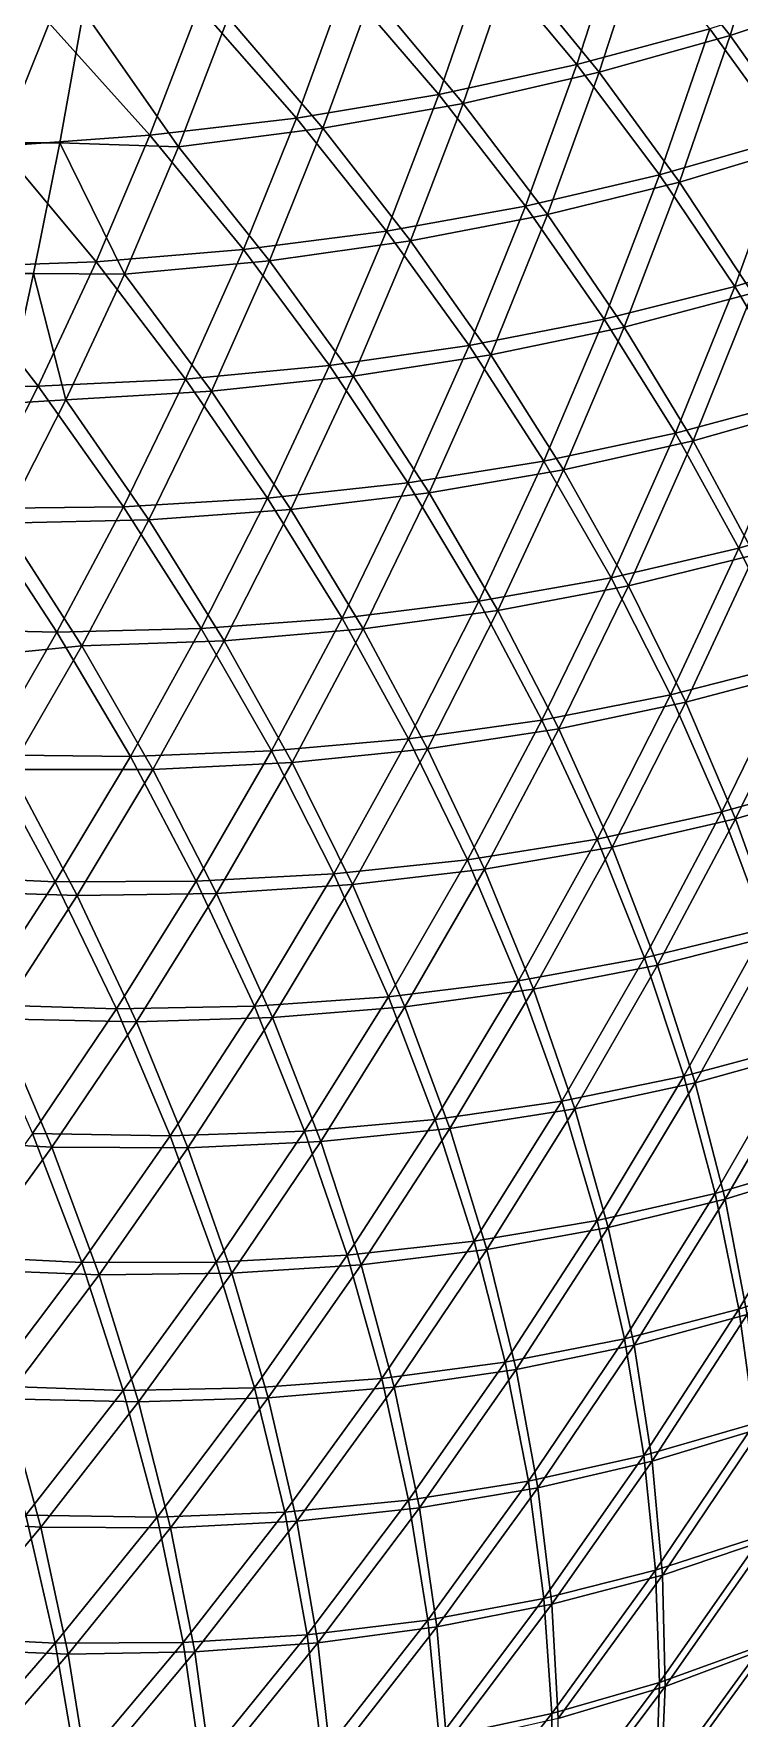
# Model space of a CAD drawing. Header units: millimetres. Extents: x -260 to 430, y -260 to 260.
# Drawn here: x 405.2 to 414.24, y -39.12 to -17.56 of the extents above; entities that cross this region are included whole.
import ezdxf

# ---------------------------------------------------------------- set-up
doc = ezdxf.new("R2010")
doc.units = ezdxf.units.MM
doc.header["$MEASUREMENT"] = 0
doc.layers.add('MESH_3D', color=2, linetype='CONTINUOUS')

msp = doc.modelspace()

# ---------------------------------------------------------------- linework, layer by layer
at = {"layer": 'MESH_3D'}
for points in [[(414.7, -15.685, 409.234), (414.12, -17.585, 409.234), (413.04, -16.216, 407.294)], [(415.732, -17.039, 411.223), (414.12, -17.585, 409.234), (414.7, -15.685, 409.234)], [(410.999, -16.57, 2494.995), (412.156, -17.959, 2493.096), (412.75, -16.127, 2493.096)], [(412.75, -16.127, 2493.096), (412.156, -17.959, 2493.096), (413.859, -17.5, 2491.145)], [(413.04, -16.216, 407.294), (412.442, -18.057, 407.294), (411.315, -16.673, 405.404)], [(414.12, -17.585, 409.234), (412.442, -18.057, 407.294), (413.04, -16.216, 407.294)], [(409.186, -16.936, 2496.839), (410.389, -18.34, 2494.995), (410.999, -16.57, 2494.995)], [(410.999, -16.57, 2494.995), (410.389, -18.34, 2494.995), (412.156, -17.959, 2493.096)], [(93.225, -18.28, 113.791), (93.53, -16.647, 113.5), (405.838, -17.273, 399.995)], [(411.315, -16.673, 405.404), (410.702, -18.454, 405.404), (409.53, -17.054, 403.568)], [(412.442, -18.057, 407.294), (410.702, -18.454, 405.404), (411.315, -16.673, 405.404)], [(407.317, -17.222, 2498.626), (408.565, -18.642, 2496.839), (409.186, -16.936, 2496.839)], [(409.186, -16.936, 2496.839), (408.565, -18.642, 2496.839), (410.389, -18.34, 2494.995)], [(413.859, -17.5, 2491.145), (414.871, -18.894, 2489.144), (415.497, -16.967, 2489.144)], [(405.396, -17.426, 2500.354), (406.687, -18.863, 2498.626), (407.317, -17.222, 2498.626)], [(407.317, -17.222, 2498.626), (406.687, -18.863, 2498.626), (408.565, -18.642, 2496.839)], [(409.53, -17.054, 403.568), (408.904, -18.773, 403.568), (407.689, -17.357, 401.787)], [(410.702, -18.454, 405.404), (408.904, -18.773, 403.568), (409.53, -17.054, 403.568)], [(415.732, -17.039, 411.223), (415.103, -18.974, 411.223), (414.12, -17.585, 409.234)], [(93.225, -18.28, 113.791), (405.838, -17.273, 399.995), (405.533, -18.959, 400.328)], [(403.428, -17.546, 2502.02), (404.761, -19, 2500.354), (405.396, -17.426, 2500.354)], [(405.396, -17.426, 2500.354), (404.761, -19, 2500.354), (406.687, -18.863, 2498.626)], [(407.054, -19.011, 401.787), (405.533, -18.959, 400.328), (405.838, -17.273, 399.995)], [(407.689, -17.357, 401.787), (407.054, -19.011, 401.787), (405.838, -17.273, 399.995)], [(408.904, -18.773, 403.568), (407.054, -19.011, 401.787), (407.689, -17.357, 401.787)], [(412.156, -17.959, 2493.096), (413.216, -19.369, 2491.145), (413.859, -17.5, 2491.145)], [(414.12, -17.585, 409.234), (413.473, -19.463, 409.234), (412.442, -18.057, 407.294)], [(413.859, -17.5, 2491.145), (413.216, -19.369, 2491.145), (414.871, -18.894, 2489.144)], [(415.103, -18.974, 411.223), (413.473, -19.463, 409.234), (414.12, -17.585, 409.234)], [(410.389, -18.34, 2494.995), (411.497, -19.768, 2493.096), (412.156, -17.959, 2493.096)], [(412.442, -18.057, 407.294), (411.779, -19.876, 407.294), (410.702, -18.454, 405.404)], [(412.156, -17.959, 2493.096), (411.497, -19.768, 2493.096), (413.216, -19.369, 2491.145)], [(413.473, -19.463, 409.234), (411.779, -19.876, 407.294), (412.442, -18.057, 407.294)], [(92.891, -19.905, 114.111), (93.225, -18.28, 113.791), (405.533, -18.959, 400.328)], [(408.565, -18.642, 2496.839), (409.718, -20.088, 2494.995), (410.389, -18.34, 2494.995)], [(410.702, -18.454, 405.404), (410.027, -20.212, 405.404), (408.904, -18.773, 403.568)], [(410.389, -18.34, 2494.995), (409.718, -20.088, 2494.995), (411.497, -19.768, 2493.096)], [(411.779, -19.876, 407.294), (410.027, -20.212, 405.404), (410.702, -18.454, 405.404)], [(406.687, -18.863, 2498.626), (407.885, -20.326, 2496.839), (408.565, -18.642, 2496.839)], [(408.565, -18.642, 2496.839), (407.885, -20.326, 2496.839), (409.718, -20.088, 2494.995)], [(92.891, -19.905, 114.111), (405.533, -18.959, 400.328), (405.199, -20.633, 400.692)], [(404.761, -19, 2500.354), (406, -20.481, 2498.626), (406.687, -18.863, 2498.626)], [(406.362, -20.642, 401.787), (405.199, -20.633, 400.692), (405.533, -18.959, 400.328)], [(407.054, -19.011, 401.787), (406.362, -20.642, 401.787), (405.533, -18.959, 400.328)], [(406.687, -18.863, 2498.626), (406, -20.481, 2498.626), (407.885, -20.326, 2496.839)], [(408.904, -18.773, 403.568), (408.219, -20.468, 403.568), (407.054, -19.011, 401.787)], [(410.027, -20.212, 405.404), (408.219, -20.468, 403.568), (408.904, -18.773, 403.568)], [(413.216, -19.369, 2491.145), (414.178, -20.797, 2489.144), (414.871, -18.894, 2489.144)], [(414.871, -18.894, 2489.144), (414.178, -20.797, 2489.144), (415.783, -20.303, 2487.094)], [(404.761, -19, 2500.354), (404.07, -20.55, 2500.354), (406, -20.481, 2498.626)], [(408.219, -20.468, 403.568), (406.362, -20.642, 401.787), (407.054, -19.011, 401.787)], [(415.103, -18.974, 411.223), (414.408, -20.885, 411.223), (413.473, -19.463, 409.234)], [(411.497, -19.768, 2493.096), (412.508, -21.214, 2491.145), (413.216, -19.369, 2491.145)], [(413.216, -19.369, 2491.145), (412.508, -21.214, 2491.145), (414.178, -20.797, 2489.144)], [(413.473, -19.463, 409.234), (412.761, -21.317, 409.234), (411.779, -19.876, 407.294)], [(414.408, -20.885, 411.223), (412.761, -21.317, 409.234), (413.473, -19.463, 409.234)], [(409.718, -20.088, 2494.995), (410.776, -21.553, 2493.096), (411.497, -19.768, 2493.096)], [(411.497, -19.768, 2493.096), (410.776, -21.553, 2493.096), (412.508, -21.214, 2491.145)], [(92.53, -21.521, 114.459), (92.891, -19.905, 114.111), (405.199, -20.633, 400.692)], [(411.779, -19.876, 407.294), (411.054, -21.671, 407.294), (410.027, -20.212, 405.404)], [(412.761, -21.317, 409.234), (411.054, -21.671, 407.294), (411.779, -19.876, 407.294)], [(407.885, -20.326, 2496.839), (408.987, -21.81, 2494.995), (409.718, -20.088, 2494.995)], [(410.027, -20.212, 405.404), (409.291, -21.946, 405.404), (408.219, -20.468, 403.568)], [(409.718, -20.088, 2494.995), (408.987, -21.81, 2494.995), (410.776, -21.553, 2493.096)], [(411.054, -21.671, 407.294), (409.291, -21.946, 405.404), (410.027, -20.212, 405.404)], [(404.07, -20.55, 2500.354), (405.258, -22.074, 2498.626), (406, -20.481, 2498.626)], [(406, -20.481, 2498.626), (405.258, -22.074, 2498.626), (407.146, -21.985, 2496.839)], [(406, -20.481, 2498.626), (407.146, -21.985, 2496.839), (407.885, -20.326, 2496.839)], [(408.219, -20.468, 403.568), (407.476, -22.138, 403.568), (406.362, -20.642, 401.787)], [(407.885, -20.326, 2496.839), (407.146, -21.985, 2496.839), (408.987, -21.81, 2494.995)], [(409.291, -21.946, 405.404), (407.476, -22.138, 403.568), (408.219, -20.468, 403.568)], [(414.178, -20.797, 2489.144), (415.041, -22.238, 2487.094), (415.783, -20.303, 2487.094)], [(92.53, -21.521, 114.459), (405.199, -20.633, 400.692), (404.838, -22.294, 401.086)], [(404.07, -20.55, 2500.354), (403.326, -22.076, 2500.354), (405.258, -22.074, 2498.626)], [(405.613, -22.247, 401.787), (404.838, -22.294, 401.086), (405.199, -20.633, 400.692)], [(406.362, -20.642, 401.787), (405.613, -22.247, 401.787), (405.199, -20.633, 400.692)], [(407.476, -22.138, 403.568), (405.613, -22.247, 401.787), (406.362, -20.642, 401.787)], [(412.508, -21.214, 2491.145), (413.419, -22.675, 2489.144), (414.178, -20.797, 2489.144)], [(414.408, -20.885, 411.223), (413.646, -22.771, 411.223), (412.761, -21.317, 409.234)], [(414.178, -20.797, 2489.144), (413.419, -22.675, 2489.144), (415.041, -22.238, 2487.094)], [(415.244, -22.32, 413.259), (413.646, -22.771, 411.223), (414.408, -20.885, 411.223)], [(410.776, -21.553, 2493.096), (411.735, -23.034, 2491.145), (412.508, -21.214, 2491.145)], [(412.761, -21.317, 409.234), (411.985, -23.145, 409.234), (411.054, -21.671, 407.294)], [(412.508, -21.214, 2491.145), (411.735, -23.034, 2491.145), (413.419, -22.675, 2489.144)], [(413.646, -22.771, 411.223), (411.985, -23.145, 409.234), (412.761, -21.317, 409.234)], [(408.987, -21.81, 2494.995), (409.993, -23.312, 2493.096), (410.776, -21.553, 2493.096)], [(410.776, -21.553, 2493.096), (409.993, -23.312, 2493.096), (411.735, -23.034, 2491.145)], [(411.054, -21.671, 407.294), (410.267, -23.44, 407.294), (409.291, -21.946, 405.404)], [(411.985, -23.145, 409.234), (410.267, -23.44, 407.294), (411.054, -21.671, 407.294)], [(405.258, -22.074, 2498.626), (406.35, -23.617, 2496.839), (407.146, -21.985, 2496.839)], [(407.146, -21.985, 2496.839), (406.35, -23.617, 2496.839), (408.196, -23.507, 2494.995)], [(407.146, -21.985, 2496.839), (408.196, -23.507, 2494.995), (408.987, -21.81, 2494.995)], [(409.291, -21.946, 405.404), (408.495, -23.653, 405.404), (407.476, -22.138, 403.568)], [(408.987, -21.81, 2494.995), (408.196, -23.507, 2494.995), (409.993, -23.312, 2493.096)], [(410.267, -23.44, 407.294), (408.495, -23.653, 405.404), (409.291, -21.946, 405.404)], [(403.326, -22.076, 2500.354), (404.46, -23.64, 2498.626), (405.258, -22.074, 2498.626)], [(405.258, -22.074, 2498.626), (404.46, -23.64, 2498.626), (406.35, -23.617, 2496.839)], [(407.476, -22.138, 403.568), (406.674, -23.782, 403.568), (405.613, -22.247, 401.787)], [(408.495, -23.653, 405.404), (406.674, -23.782, 403.568), (407.476, -22.138, 403.568)], [(405.613, -22.247, 401.787), (404.809, -23.825, 401.787), (404.838, -22.294, 401.086)], [(406.674, -23.782, 403.568), (404.809, -23.825, 401.787), (405.613, -22.247, 401.787)], [(413.419, -22.675, 2489.144), (414.231, -24.145, 2487.094), (415.041, -22.238, 2487.094)], [(415.244, -22.32, 413.259), (414.431, -24.234, 413.259), (413.646, -22.771, 411.223)], [(415.041, -22.238, 2487.094), (414.231, -24.145, 2487.094), (415.803, -23.687, 2485)], [(411.735, -23.034, 2491.145), (412.595, -24.526, 2489.144), (413.419, -22.675, 2489.144)], [(413.646, -22.771, 411.223), (412.818, -24.63, 411.223), (411.985, -23.145, 409.234)], [(413.419, -22.675, 2489.144), (412.595, -24.526, 2489.144), (414.231, -24.145, 2487.094)], [(414.431, -24.234, 413.259), (412.818, -24.63, 411.223), (413.646, -22.771, 411.223)], [(409.993, -23.312, 2493.096), (410.9, -24.825, 2491.145), (411.735, -23.034, 2491.145)], [(411.735, -23.034, 2491.145), (410.9, -24.825, 2491.145), (412.595, -24.526, 2489.144)], [(411.985, -23.145, 409.234), (411.146, -24.945, 409.234), (410.267, -23.44, 407.294)], [(412.818, -24.63, 411.223), (411.146, -24.945, 409.234), (411.985, -23.145, 409.234)], [(408.196, -23.507, 2494.995), (409.149, -25.042, 2493.096), (409.993, -23.312, 2493.096)], [(410.267, -23.44, 407.294), (409.418, -25.18, 407.294), (408.495, -23.653, 405.404)], [(409.993, -23.312, 2493.096), (409.149, -25.042, 2493.096), (410.9, -24.825, 2491.145)], [(411.146, -24.945, 409.234), (409.418, -25.18, 407.294), (410.267, -23.44, 407.294)], [(404.46, -23.64, 2498.626), (403.608, -25.177, 2498.626), (405.498, -25.22, 2496.839)], [(404.46, -23.64, 2498.626), (405.498, -25.22, 2496.839), (406.35, -23.617, 2496.839)], [(406.35, -23.617, 2496.839), (405.498, -25.22, 2496.839), (407.346, -25.175, 2494.995)], [(406.35, -23.617, 2496.839), (407.346, -25.175, 2494.995), (408.196, -23.507, 2494.995)], [(408.495, -23.653, 405.404), (407.64, -25.331, 405.404), (406.674, -23.782, 403.568)], [(408.196, -23.507, 2494.995), (407.346, -25.175, 2494.995), (409.149, -25.042, 2493.096)], [(409.418, -25.18, 407.294), (407.64, -25.331, 405.404), (408.495, -23.653, 405.404)], [(414.231, -24.145, 2487.094), (414.942, -25.62, 2485), (415.803, -23.687, 2485)], [(405.816, -25.396, 403.568), (404.031, -25.574, 401.966), (404.809, -23.825, 401.787)], [(406.674, -23.782, 403.568), (405.816, -25.396, 403.568), (404.809, -23.825, 401.787)], [(407.64, -25.331, 405.404), (405.816, -25.396, 403.568), (406.674, -23.782, 403.568)], [(412.595, -24.526, 2489.144), (413.355, -26.023, 2487.094), (414.231, -24.145, 2487.094)], [(414.231, -24.145, 2487.094), (413.355, -26.023, 2487.094), (414.942, -25.62, 2485)], [(414.431, -24.234, 413.259), (413.553, -26.119, 413.259), (412.818, -24.63, 411.223)], [(415.118, -25.702, 415.338), (413.553, -26.119, 413.259), (414.431, -24.234, 413.259)], [(410.9, -24.825, 2491.145), (411.707, -26.346, 2489.144), (412.595, -24.526, 2489.144)], [(412.595, -24.526, 2489.144), (411.707, -26.346, 2489.144), (413.355, -26.023, 2487.094)], [(412.818, -24.63, 411.223), (411.927, -26.458, 411.223), (411.146, -24.945, 409.234)], [(413.553, -26.119, 413.259), (411.927, -26.458, 411.223), (412.818, -24.63, 411.223)], [(409.149, -25.042, 2493.096), (410.002, -26.587, 2491.145), (410.9, -24.825, 2491.145)], [(411.146, -24.945, 409.234), (410.244, -26.715, 409.234), (409.418, -25.18, 407.294)], [(410.9, -24.825, 2491.145), (410.002, -26.587, 2491.145), (411.707, -26.346, 2489.144)], [(411.927, -26.458, 411.223), (410.244, -26.715, 409.234), (411.146, -24.945, 409.234)], [(403.608, -25.177, 2498.626), (404.59, -26.792, 2496.839), (405.498, -25.22, 2496.839)], [(405.498, -25.22, 2496.839), (404.59, -26.792, 2496.839), (406.439, -26.812, 2494.995)], [(405.498, -25.22, 2496.839), (406.439, -26.812, 2494.995), (407.346, -25.175, 2494.995)], [(407.346, -25.175, 2494.995), (406.439, -26.812, 2494.995), (408.245, -26.742, 2493.096)], [(407.346, -25.175, 2494.995), (408.245, -26.742, 2493.096), (409.149, -25.042, 2493.096)], [(409.418, -25.18, 407.294), (408.509, -26.889, 407.294), (407.64, -25.331, 405.404)], [(409.149, -25.042, 2493.096), (408.245, -26.742, 2493.096), (410.002, -26.587, 2491.145)], [(410.244, -26.715, 409.234), (408.509, -26.889, 407.294), (409.418, -25.18, 407.294)], [(405.816, -25.396, 403.568), (404.902, -26.98, 403.568), (404.031, -25.574, 401.966)], [(406.727, -26.978, 405.404), (404.902, -26.98, 403.568), (405.816, -25.396, 403.568)], [(407.64, -25.331, 405.404), (406.727, -26.978, 405.404), (405.816, -25.396, 403.568)], [(408.509, -26.889, 407.294), (406.727, -26.978, 405.404), (407.64, -25.331, 405.404)], [(413.355, -26.023, 2487.094), (414.014, -27.522, 2485), (414.942, -25.62, 2485)], [(414.942, -25.62, 2485), (414.014, -27.522, 2485), (415.551, -27.094, 2482.863)], [(415.118, -25.702, 415.338), (414.187, -27.61, 415.338), (413.553, -26.119, 413.259)], [(415.704, -27.169, 417.459), (414.187, -27.61, 415.338), (415.118, -25.702, 415.338)], [(411.707, -26.346, 2489.144), (412.415, -27.869, 2487.094), (413.355, -26.023, 2487.094)], [(413.355, -26.023, 2487.094), (412.415, -27.869, 2487.094), (414.014, -27.522, 2485)], [(413.553, -26.119, 413.259), (412.608, -27.972, 413.259), (411.927, -26.458, 411.223)], [(414.187, -27.61, 415.338), (412.608, -27.972, 413.259), (413.553, -26.119, 413.259)], [(410.002, -26.587, 2491.145), (410.756, -28.135, 2489.144), (411.707, -26.346, 2489.144)], [(411.927, -26.458, 411.223), (410.972, -28.254, 411.223), (410.244, -26.715, 409.234)], [(411.707, -26.346, 2489.144), (410.756, -28.135, 2489.144), (412.415, -27.869, 2487.094)], [(412.608, -27.972, 413.259), (410.972, -28.254, 411.223), (411.927, -26.458, 411.223)], [(408.245, -26.742, 2493.096), (409.044, -28.316, 2491.145), (410.002, -26.587, 2491.145)], [(410.244, -26.715, 409.234), (409.281, -28.452, 409.234), (408.509, -26.889, 407.294)], [(410.002, -26.587, 2491.145), (409.044, -28.316, 2491.145), (410.756, -28.135, 2489.144)], [(410.972, -28.254, 411.223), (409.281, -28.452, 409.234), (410.244, -26.715, 409.234)], [(404.59, -26.792, 2496.839), (403.628, -28.332, 2496.839), (405.475, -28.416, 2494.995)], [(404.59, -26.792, 2496.839), (405.475, -28.416, 2494.995), (406.439, -26.812, 2494.995)], [(406.439, -26.812, 2494.995), (405.475, -28.416, 2494.995), (407.282, -28.41, 2493.096)], [(406.439, -26.812, 2494.995), (407.282, -28.41, 2493.096), (408.245, -26.742, 2493.096)], [(408.509, -26.889, 407.294), (407.541, -28.566, 407.294), (406.727, -26.978, 405.404)], [(408.245, -26.742, 2493.096), (407.282, -28.41, 2493.096), (409.044, -28.316, 2491.145)], [(409.281, -28.452, 409.234), (407.541, -28.566, 407.294), (408.509, -26.889, 407.294)], [(405.757, -28.592, 405.404), (403.933, -28.53, 403.568), (404.902, -26.98, 403.568)], [(406.727, -26.978, 405.404), (405.757, -28.592, 405.404), (404.902, -26.98, 403.568)], [(407.541, -28.566, 407.294), (405.757, -28.592, 405.404), (406.727, -26.978, 405.404)], [(414.014, -27.522, 2485), (414.572, -29.016, 2482.863), (415.551, -27.094, 2482.863)], [(415.704, -27.169, 417.459), (414.722, -29.096, 417.459), (414.187, -27.61, 415.338)], [(412.415, -27.869, 2487.094), (413.021, -29.39, 2485), (414.014, -27.522, 2485)], [(414.014, -27.522, 2485), (413.021, -29.39, 2485), (414.572, -29.016, 2482.863)], [(414.187, -27.61, 415.338), (413.191, -29.484, 415.338), (412.608, -27.972, 413.259)], [(414.722, -29.096, 417.459), (413.191, -29.484, 415.338), (414.187, -27.61, 415.338)], [(410.756, -28.135, 2489.144), (411.41, -29.682, 2487.094), (412.415, -27.869, 2487.094)], [(412.608, -27.972, 413.259), (411.6, -29.791, 413.259), (410.972, -28.254, 411.223)], [(412.415, -27.869, 2487.094), (411.41, -29.682, 2487.094), (413.021, -29.39, 2485)], [(413.191, -29.484, 415.338), (411.6, -29.791, 413.259), (412.608, -27.972, 413.259)], [(409.044, -28.316, 2491.145), (409.744, -29.889, 2489.144), (410.756, -28.135, 2489.144)], [(410.756, -28.135, 2489.144), (409.744, -29.889, 2489.144), (411.41, -29.682, 2487.094)], [(403.628, -28.332, 2496.839), (404.456, -29.986, 2494.995), (405.475, -28.416, 2494.995)], [(405.475, -28.416, 2494.995), (404.456, -29.986, 2494.995), (406.262, -30.043, 2493.096)], [(405.475, -28.416, 2494.995), (406.262, -30.043, 2493.096), (407.282, -28.41, 2493.096)], [(407.282, -28.41, 2493.096), (406.262, -30.043, 2493.096), (408.026, -30.01, 2491.145)], [(407.282, -28.41, 2493.096), (408.026, -30.01, 2491.145), (409.044, -28.316, 2491.145)], [(409.281, -28.452, 409.234), (408.258, -30.155, 409.234), (407.541, -28.566, 407.294)], [(409.044, -28.316, 2491.145), (408.026, -30.01, 2491.145), (409.744, -29.889, 2489.144)], [(409.954, -30.016, 411.223), (408.258, -30.155, 409.234), (409.281, -28.452, 409.234)], [(410.972, -28.254, 411.223), (409.954, -30.016, 411.223), (409.281, -28.452, 409.234)], [(411.6, -29.791, 413.259), (409.954, -30.016, 411.223), (410.972, -28.254, 411.223)], [(405.757, -28.592, 405.404), (404.731, -30.172, 405.404), (403.933, -28.53, 403.568)], [(406.515, -30.207, 407.294), (404.731, -30.172, 405.404), (405.757, -28.592, 405.404)], [(407.541, -28.566, 407.294), (406.515, -30.207, 407.294), (405.757, -28.592, 405.404)], [(408.258, -30.155, 409.234), (406.515, -30.207, 407.294), (407.541, -28.566, 407.294)], [(413.021, -29.39, 2485), (413.526, -30.903, 2482.863), (414.572, -29.016, 2482.863)], [(414.722, -29.096, 417.459), (413.673, -30.988, 417.459), (413.191, -29.484, 415.338)], [(414.572, -29.016, 2482.863), (413.526, -30.903, 2482.863), (415.027, -30.502, 2480.686)], [(415.156, -30.574, 419.618), (413.673, -30.988, 417.459), (414.722, -29.096, 417.459)], [(411.41, -29.682, 2487.094), (411.963, -31.223, 2485), (413.021, -29.39, 2485)], [(413.191, -29.484, 415.338), (412.129, -31.322, 415.338), (411.6, -29.791, 413.259)], [(413.021, -29.39, 2485), (411.963, -31.223, 2485), (413.526, -30.903, 2482.863)], [(413.673, -30.988, 417.459), (412.129, -31.322, 415.338), (413.191, -29.484, 415.338)], [(409.744, -29.889, 2489.144), (410.343, -31.458, 2487.094), (411.41, -29.682, 2487.094)], [(411.41, -29.682, 2487.094), (410.343, -31.458, 2487.094), (411.963, -31.223, 2485)], [(408.026, -30.01, 2491.145), (408.67, -31.607, 2489.144), (409.744, -29.889, 2489.144)], [(409.744, -29.889, 2489.144), (408.67, -31.607, 2489.144), (410.343, -31.458, 2487.094)], [(411.6, -29.791, 413.259), (410.529, -31.574, 413.259), (409.954, -30.016, 411.223)], [(412.129, -31.322, 415.338), (410.529, -31.574, 413.259), (411.6, -29.791, 413.259)], [(405.433, -31.812, 407.294), (403.651, -31.714, 405.404), (404.731, -30.172, 405.404)], [(404.456, -29.986, 2494.995), (405.185, -31.639, 2493.096), (406.262, -30.043, 2493.096)], [(406.515, -30.207, 407.294), (405.433, -31.812, 407.294), (404.731, -30.172, 405.404)], [(406.262, -30.043, 2493.096), (405.185, -31.639, 2493.096), (406.949, -31.668, 2491.145)], [(406.262, -30.043, 2493.096), (406.949, -31.668, 2491.145), (408.026, -30.01, 2491.145)], [(408.258, -30.155, 409.234), (407.176, -31.821, 409.234), (406.515, -30.207, 407.294)], [(408.026, -30.01, 2491.145), (406.949, -31.668, 2491.145), (408.67, -31.607, 2489.144)], [(408.876, -31.741, 411.223), (407.176, -31.821, 409.234), (408.258, -30.155, 409.234)], [(409.954, -30.016, 411.223), (408.876, -31.741, 411.223), (408.258, -30.155, 409.234)], [(410.529, -31.574, 413.259), (408.876, -31.741, 411.223), (409.954, -30.016, 411.223)], [(407.176, -31.821, 409.234), (405.433, -31.812, 407.294), (406.515, -30.207, 407.294)], [(413.526, -30.903, 2482.863), (413.929, -32.404, 2480.686), (415.027, -30.502, 2480.686)], [(415.156, -30.574, 419.618), (414.055, -32.48, 419.618), (413.673, -30.988, 417.459)], [(415.027, -30.502, 2480.686), (413.929, -32.404, 2480.686), (415.381, -31.974, 2478.472)], [(415.49, -32.037, 421.814), (414.055, -32.48, 419.618), (415.156, -30.574, 419.618)], [(411.963, -31.223, 2485), (412.415, -32.752, 2482.863), (413.526, -30.903, 2482.863)], [(413.673, -30.988, 417.459), (412.559, -32.842, 417.459), (412.129, -31.322, 415.338)], [(413.526, -30.903, 2482.863), (412.415, -32.752, 2482.863), (413.929, -32.404, 2480.686)], [(414.055, -32.48, 419.618), (412.559, -32.842, 417.459), (413.673, -30.988, 417.459)], [(410.343, -31.458, 2487.094), (410.842, -33.017, 2485), (411.963, -31.223, 2485)], [(411.963, -31.223, 2485), (410.842, -33.017, 2485), (412.415, -32.752, 2482.863)], [(408.67, -31.607, 2489.144), (409.214, -33.196, 2487.094), (410.343, -31.458, 2487.094)], [(410.343, -31.458, 2487.094), (409.214, -33.196, 2487.094), (410.842, -33.017, 2485)], [(412.129, -31.322, 415.338), (411.004, -33.123, 415.338), (410.529, -31.574, 413.259)], [(412.559, -32.842, 417.459), (411.004, -33.123, 415.338), (412.129, -31.322, 415.338)], [(405.185, -31.639, 2493.096), (404.053, -33.197, 2493.096), (405.816, -33.287, 2491.145)], [(405.185, -31.639, 2493.096), (405.816, -33.287, 2491.145), (406.949, -31.668, 2491.145)], [(406.949, -31.668, 2491.145), (405.816, -33.287, 2491.145), (407.538, -33.286, 2489.144)], [(406.949, -31.668, 2491.145), (407.538, -33.286, 2489.144), (408.67, -31.607, 2489.144)], [(408.67, -31.607, 2489.144), (407.538, -33.286, 2489.144), (409.214, -33.196, 2487.094)], [(410.529, -31.574, 413.259), (409.396, -33.318, 413.259), (408.876, -31.741, 411.223)], [(411.004, -33.123, 415.338), (409.396, -33.318, 413.259), (410.529, -31.574, 413.259)], [(405.433, -31.812, 407.294), (404.295, -33.379, 407.294), (403.651, -31.714, 405.404)], [(406.037, -33.448, 409.234), (404.295, -33.379, 407.294), (405.433, -31.812, 407.294)], [(407.176, -31.821, 409.234), (406.037, -33.448, 409.234), (405.433, -31.812, 407.294)], [(407.739, -33.427, 411.223), (406.037, -33.448, 409.234), (407.176, -31.821, 409.234)], [(408.876, -31.741, 411.223), (407.739, -33.427, 411.223), (407.176, -31.821, 409.234)], [(409.396, -33.318, 413.259), (407.739, -33.427, 411.223), (408.876, -31.741, 411.223)], [(413.929, -32.404, 2480.686), (414.231, -33.887, 2478.472), (415.381, -31.974, 2478.472)], [(415.49, -32.037, 421.814), (414.338, -33.954, 421.814), (414.055, -32.48, 419.618)], [(415.381, -31.974, 2478.472), (414.231, -33.887, 2478.472), (415.633, -33.427, 2476.222)], [(412.415, -32.752, 2482.863), (412.765, -34.266, 2480.686), (413.929, -32.404, 2480.686)], [(414.055, -32.48, 419.618), (412.889, -34.347, 419.618), (412.559, -32.842, 417.459)], [(413.929, -32.404, 2480.686), (412.765, -34.266, 2480.686), (414.231, -33.887, 2478.472)], [(414.338, -33.954, 421.814), (412.889, -34.347, 419.618), (414.055, -32.48, 419.618)], [(410.842, -33.017, 2485), (411.24, -34.562, 2482.863), (412.415, -32.752, 2482.863)], [(412.415, -32.752, 2482.863), (411.24, -34.562, 2482.863), (412.765, -34.266, 2480.686)], [(412.559, -32.842, 417.459), (411.381, -34.657, 417.459), (411.004, -33.123, 415.338)], [(412.889, -34.347, 419.618), (411.381, -34.657, 417.459), (412.559, -32.842, 417.459)], [(404.053, -33.197, 2493.096), (404.626, -34.866, 2491.145), (405.816, -33.287, 2491.145)], [(407.538, -33.286, 2489.144), (408.026, -34.893, 2487.094), (409.214, -33.196, 2487.094)], [(409.214, -33.196, 2487.094), (408.026, -34.893, 2487.094), (409.658, -34.771, 2485)], [(409.214, -33.196, 2487.094), (409.658, -34.771, 2485), (410.842, -33.017, 2485)], [(411.004, -33.123, 415.338), (409.817, -34.882, 415.338), (409.396, -33.318, 413.259)], [(410.842, -33.017, 2485), (409.658, -34.771, 2485), (411.24, -34.562, 2482.863)], [(411.381, -34.657, 417.459), (409.817, -34.882, 415.338), (411.004, -33.123, 415.338)], [(406.037, -33.448, 409.234), (404.842, -35.034, 409.234), (404.295, -33.379, 407.294)], [(405.816, -33.287, 2491.145), (404.626, -34.866, 2491.145), (406.347, -34.925, 2489.144)], [(405.816, -33.287, 2491.145), (406.347, -34.925, 2489.144), (407.538, -33.286, 2489.144)], [(407.538, -33.286, 2489.144), (406.347, -34.925, 2489.144), (408.026, -34.893, 2487.094)], [(409.396, -33.318, 413.259), (408.203, -35.022, 413.259), (407.739, -33.427, 411.223)], [(409.817, -34.882, 415.338), (408.203, -35.022, 413.259), (409.396, -33.318, 413.259)], [(406.543, -35.073, 411.223), (404.842, -35.034, 409.234), (406.037, -33.448, 409.234)], [(407.739, -33.427, 411.223), (406.543, -35.073, 411.223), (406.037, -33.448, 409.234)], [(408.203, -35.022, 413.259), (406.543, -35.073, 411.223), (407.739, -33.427, 411.223)], [(414.231, -33.887, 2478.472), (414.432, -35.349, 2476.222), (415.633, -33.427, 2476.222)], [(412.765, -34.266, 2480.686), (413.015, -35.759, 2478.472), (414.231, -33.887, 2478.472)], [(414.338, -33.954, 421.814), (413.12, -35.83, 421.814), (412.889, -34.347, 419.618)], [(414.231, -33.887, 2478.472), (413.015, -35.759, 2478.472), (414.432, -35.349, 2476.222)], [(414.521, -35.407, 424.043), (413.12, -35.83, 421.814), (414.338, -33.954, 421.814)], [(411.24, -34.562, 2482.863), (411.537, -36.087, 2480.686), (412.765, -34.266, 2480.686)], [(412.765, -34.266, 2480.686), (411.537, -36.087, 2480.686), (413.015, -35.759, 2478.472)], [(412.889, -34.347, 419.618), (411.658, -36.171, 419.618), (411.381, -34.657, 417.459)], [(413.12, -35.83, 421.814), (411.658, -36.171, 419.618), (412.889, -34.347, 419.618)], [(409.658, -34.771, 2485), (410.002, -36.329, 2482.863), (411.24, -34.562, 2482.863)], [(411.381, -34.657, 417.459), (410.14, -36.429, 417.459), (409.817, -34.882, 415.338)], [(411.24, -34.562, 2482.863), (410.002, -36.329, 2482.863), (411.537, -36.087, 2480.686)], [(411.658, -36.171, 419.618), (410.14, -36.429, 417.459), (411.381, -34.657, 417.459)], [(404.626, -34.866, 2491.145), (405.1, -36.521, 2489.144), (406.347, -34.925, 2489.144)], [(406.347, -34.925, 2489.144), (405.1, -36.521, 2489.144), (406.779, -36.548, 2487.094)], [(406.347, -34.925, 2489.144), (406.779, -36.548, 2487.094), (408.026, -34.893, 2487.094)], [(408.026, -34.893, 2487.094), (406.779, -36.548, 2487.094), (408.415, -36.483, 2485)], [(408.026, -34.893, 2487.094), (408.415, -36.483, 2485), (409.658, -34.771, 2485)], [(409.817, -34.882, 415.338), (408.57, -36.6, 415.338), (408.203, -35.022, 413.259)], [(409.658, -34.771, 2485), (408.415, -36.483, 2485), (410.002, -36.329, 2482.863)], [(410.14, -36.429, 417.459), (408.57, -36.6, 415.338), (409.817, -34.882, 415.338)], [(405.291, -36.676, 411.223), (403.592, -36.578, 409.234), (404.842, -35.034, 409.234)], [(406.543, -35.073, 411.223), (405.291, -36.676, 411.223), (404.842, -35.034, 409.234)], [(406.952, -36.683, 413.259), (405.291, -36.676, 411.223), (406.543, -35.073, 411.223)], [(408.203, -35.022, 413.259), (406.952, -36.683, 413.259), (406.543, -35.073, 411.223)], [(408.57, -36.6, 415.338), (406.952, -36.683, 413.259), (408.203, -35.022, 413.259)], [(413.015, -35.759, 2478.472), (413.165, -37.227, 2476.222), (414.432, -35.349, 2476.222)], [(414.432, -35.349, 2476.222), (413.165, -37.227, 2476.222), (414.533, -36.783, 2473.941)], [(414.521, -35.407, 424.043), (413.253, -37.288, 424.043), (413.12, -35.83, 421.814)], [(414.606, -36.832, 426.303), (413.253, -37.288, 424.043), (414.521, -35.407, 424.043)], [(411.537, -36.087, 2480.686), (411.735, -37.588, 2478.472), (413.015, -35.759, 2478.472)], [(413.015, -35.759, 2478.472), (411.735, -37.588, 2478.472), (413.165, -37.227, 2476.222)], [(413.12, -35.83, 421.814), (411.837, -37.662, 421.814), (411.658, -36.171, 419.618)], [(413.253, -37.288, 424.043), (411.837, -37.662, 421.814), (413.12, -35.83, 421.814)], [(410.002, -36.329, 2482.863), (410.247, -37.864, 2480.686), (411.537, -36.087, 2480.686)], [(411.658, -36.171, 419.618), (410.364, -37.952, 419.618), (410.14, -36.429, 417.459)], [(411.537, -36.087, 2480.686), (410.247, -37.864, 2480.686), (411.735, -37.588, 2478.472)], [(411.837, -37.662, 421.814), (410.364, -37.952, 419.618), (411.658, -36.171, 419.618)], [(408.415, -36.483, 2485), (408.704, -38.052, 2482.863), (410.002, -36.329, 2482.863)], [(410.14, -36.429, 417.459), (408.838, -38.156, 417.459), (408.57, -36.6, 415.338)], [(410.002, -36.329, 2482.863), (408.704, -38.052, 2482.863), (410.247, -37.864, 2480.686)], [(410.364, -37.952, 419.618), (408.838, -38.156, 417.459), (410.14, -36.429, 417.459)], [(405.291, -36.676, 411.223), (403.983, -38.234, 411.223), (403.592, -36.578, 409.234)], [(405.1, -36.521, 2489.144), (403.798, -38.073, 2489.144), (405.475, -38.158, 2487.094)], [(405.1, -36.521, 2489.144), (405.475, -38.158, 2487.094), (406.779, -36.548, 2487.094)], [(406.779, -36.548, 2487.094), (405.475, -38.158, 2487.094), (407.112, -38.151, 2485)], [(406.779, -36.548, 2487.094), (407.112, -38.151, 2485), (408.415, -36.483, 2485)], [(408.57, -36.6, 415.338), (407.263, -38.273, 415.338), (406.952, -36.683, 413.259)], [(408.415, -36.483, 2485), (407.112, -38.151, 2485), (408.704, -38.052, 2482.863)], [(408.838, -38.156, 417.459), (407.263, -38.273, 415.338), (408.57, -36.6, 415.338)], [(405.643, -38.299, 413.259), (403.983, -38.234, 411.223), (405.291, -36.676, 411.223)], [(406.952, -36.683, 413.259), (405.643, -38.299, 413.259), (405.291, -36.676, 411.223)], [(407.263, -38.273, 415.338), (405.643, -38.299, 413.259), (406.952, -36.683, 413.259)], [(413.165, -37.227, 2476.222), (413.216, -38.664, 2473.941), (414.533, -36.783, 2473.941)], [(414.533, -36.783, 2473.941), (413.216, -38.664, 2473.941), (414.534, -38.185, 2471.631)], [(414.606, -36.832, 426.303), (413.287, -38.716, 426.303), (413.253, -37.288, 424.043)], [(414.593, -38.226, 428.591), (413.287, -38.716, 426.303), (414.606, -36.832, 426.303)], [(411.735, -37.588, 2478.472), (411.834, -39.06, 2476.222), (413.165, -37.227, 2476.222)], [(413.165, -37.227, 2476.222), (411.834, -39.06, 2476.222), (413.216, -38.664, 2473.941)], [(413.253, -37.288, 424.043), (411.919, -39.124, 424.043), (411.837, -37.662, 421.814)], [(413.287, -38.716, 426.303), (411.919, -39.124, 424.043), (413.253, -37.288, 424.043)], [(410.247, -37.864, 2480.686), (410.392, -39.37, 2478.472), (411.735, -37.588, 2478.472)], [(411.837, -37.662, 421.814), (410.491, -39.448, 421.814), (410.364, -37.952, 419.618)], [(411.735, -37.588, 2478.472), (410.392, -39.37, 2478.472), (411.834, -39.06, 2476.222)], [(411.919, -39.124, 424.043), (410.491, -39.448, 421.814), (411.837, -37.662, 421.814)], [(408.704, -38.052, 2482.863), (408.895, -39.594, 2480.686), (410.247, -37.864, 2480.686)], [(410.247, -37.864, 2480.686), (408.895, -39.594, 2480.686), (410.392, -39.37, 2478.472)], [(403.798, -38.073, 2489.144), (404.116, -39.722, 2487.094), (405.475, -38.158, 2487.094)], [(405.475, -38.158, 2487.094), (404.116, -39.722, 2487.094), (405.752, -39.771, 2485)], [(405.475, -38.158, 2487.094), (405.752, -39.771, 2485), (407.112, -38.151, 2485)], [(407.112, -38.151, 2485), (405.752, -39.771, 2485), (407.346, -39.728, 2482.863)], [(407.112, -38.151, 2485), (407.346, -39.728, 2482.863), (408.704, -38.052, 2482.863)], [(408.838, -38.156, 417.459), (407.477, -39.838, 417.459), (407.263, -38.273, 415.338)], [(408.704, -38.052, 2482.863), (407.346, -39.728, 2482.863), (408.895, -39.594, 2480.686)], [(409.009, -39.687, 419.618), (407.477, -39.838, 417.459), (408.838, -38.156, 417.459)], [(410.364, -37.952, 419.618), (409.009, -39.687, 419.618), (408.838, -38.156, 417.459)], [(410.491, -39.448, 421.814), (409.009, -39.687, 419.618), (410.364, -37.952, 419.618)], [(405.643, -38.299, 413.259), (404.279, -39.869, 413.259), (403.983, -38.234, 411.223)], [(405.898, -39.899, 415.338), (404.279, -39.869, 413.259), (405.643, -38.299, 413.259)], [(407.263, -38.273, 415.338), (405.898, -39.899, 415.338), (405.643, -38.299, 413.259)], [(407.477, -39.838, 417.459), (405.898, -39.899, 415.338), (407.263, -38.273, 415.338)], [(414.534, -38.185, 2471.631), (413.168, -40.065, 2471.631), (414.437, -39.551, 2469.295)], [(413.216, -38.664, 2473.941), (413.168, -40.065, 2471.631), (414.534, -38.185, 2471.631)], [(414.593, -38.226, 428.591), (413.226, -40.108, 428.591), (413.287, -38.716, 426.303)], [(414.484, -39.585, 430.905), (413.226, -40.108, 428.591), (414.593, -38.226, 428.591)], [(413.216, -38.664, 2473.941), (411.834, -40.497, 2473.941), (413.168, -40.065, 2471.631)], [(411.834, -39.06, 2476.222), (411.834, -40.497, 2473.941), (413.216, -38.664, 2473.941)], [(413.287, -38.716, 426.303), (411.904, -40.552, 426.303), (411.919, -39.124, 424.043)], [(413.226, -40.108, 428.591), (411.904, -40.552, 426.303), (413.287, -38.716, 426.303)], [(410.392, -39.37, 2478.472), (410.439, -40.845, 2476.222), (411.834, -39.06, 2476.222)], [(411.834, -39.06, 2476.222), (410.439, -40.845, 2476.222), (411.834, -40.497, 2473.941)]]:
    msp.add_3dface(points, dxfattribs=at)

doc.saveas('drawing.dxf')
